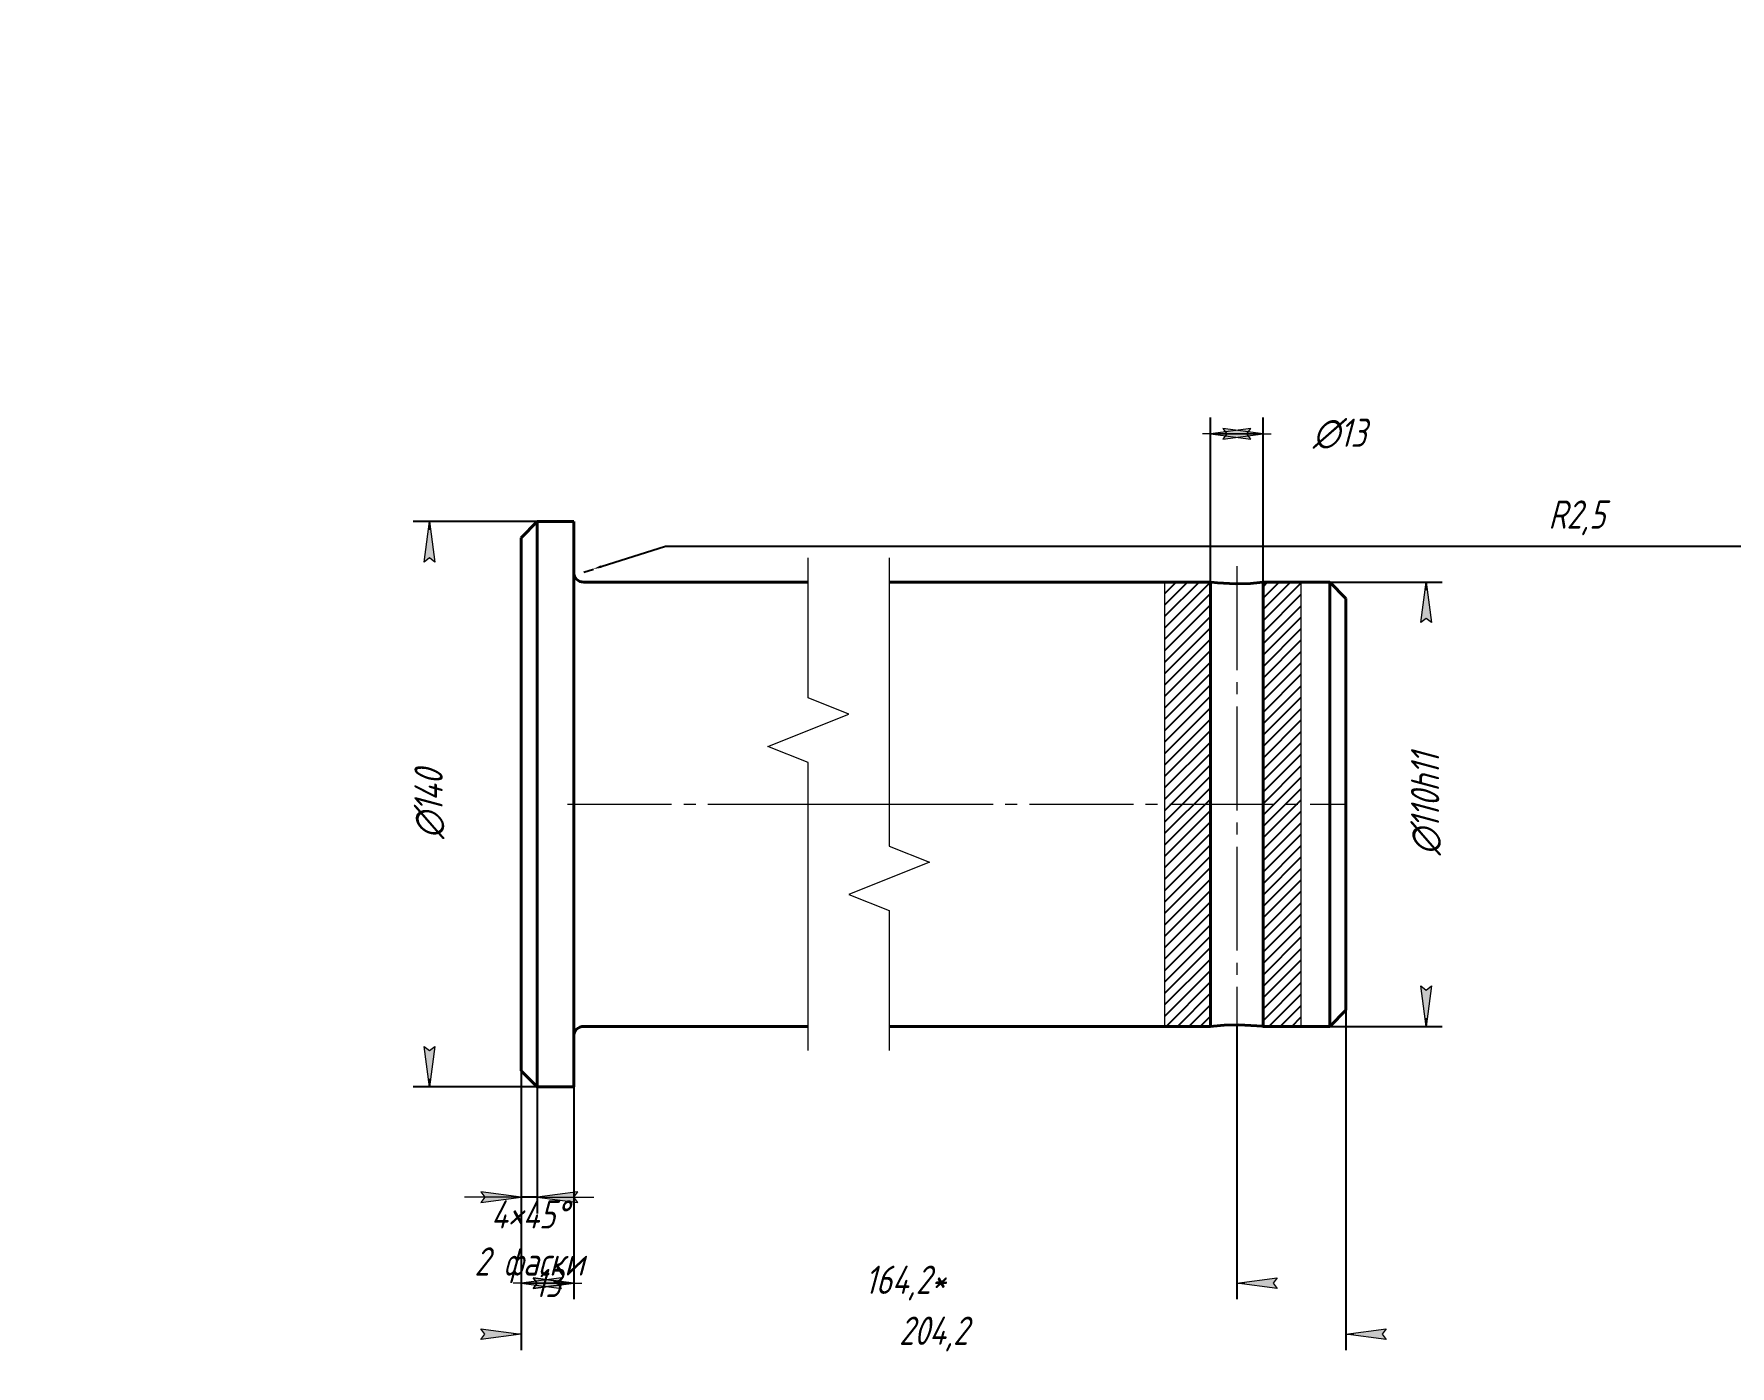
# Model space of a CAD drawing. Header units: millimetres. Extents: x 0 to 210, y 0 to 297.
# Drawn here: x 0 to 210, y 132 to 297 of the extents above; entities that cross this region are included whole.
import ezdxf

# ---------------------------------------------------------------- set-up
doc = ezdxf.new("R2010")
doc.units = ezdxf.units.MM
for name, pattern in [('K5LT_AXLED', [17.375, 12.875, -1.5, 1.5, -1.5]), ('K5LT_BASIC', [0]), ('K5LT_THIN', [0]), ('K5LT_THIN_INCLUDED_TO_HATCHING', [0])]:
    doc.linetypes.add(name, pattern=pattern)
doc.layers.add('Системный слой', color=7, linetype='Continuous')
doc.styles.add('KDIMTEXTSTYLE', font='GOST_AU.SHX', dxfattribs={"width": 0.96, "oblique": 15, "height": 5})
doc.dimstyles.new('KDIMSTYLE (0.50)', dxfattribs={"dimtxt": 5, "dimasz": 1, "dimexe": 2, "dimexo": 0.0625, "dimgap": 1, "dimtad": 1, "dimlfac": 2, "dimtxsty": 'KDIMTEXTSTYLE', "dimsah": 1, "dimcen": 0.09, "dimdle": 1, "dimadec": 0, "dimazin": 0, "dimtfac": 0.667, "dimtmove": 0, "dimatfit": 3, "dimfxl": 1, "dimtvp": 1, "dimtolj": 1, "dimtzin": 0, "dimarcsym": 0})

# ---------------------------------------------------------------- blocks, each defined once
blk = doc.blocks.new('U20')
at = {"layer": 'Системный слой', "color": 150, "linetype": 'K5LT_BASIC', "lineweight": 40, "true_color": 0x0080ff}
for p, q in [((68.07675080479612, 174.1075652322218), (95.8761670190238, 174.1075652322218)), ((105.8761670224601, 174.1075652322218), (140.027786618934, 174.1075652322218)), ((156.8551908933012, 174.1075652322212), (160.4283422808412, 174.1075652322218))]:
    blk.add_line(p, q, dxfattribs=at)
blk = doc.blocks.new('U21')
at = {"layer": 'Системный слой', "color": 150, "linetype": 'K5LT_BASIC', "lineweight": 40, "true_color": 0x0080ff}
for p, q in [((68.07675080479612, 229.1075652322218), (95.8761670190238, 229.1075652322218)), ((105.8761670224601, 229.1075652322218), (140.027786618934, 229.1075652322218)), ((156.8551908933012, 229.1075652334293), (160.4283422808412, 229.1075652322218))]:
    blk.add_line(p, q, dxfattribs=at)
blk = doc.blocks.new('U22')
at = {"layer": 'Системный слой', "color": 7, "linetype": 'K5LT_THIN_INCLUDED_TO_HATCHING', "lineweight": 18}
for p, q in [((140.027786618934, 174.1075652322218), (140.027786618934, 229.1075652322218)), ((156.8551908933012, 229.1075652334292), (156.8551908933012, 174.1075652322218))]:
    blk.add_line(p, q, dxfattribs=at)
blk = doc.blocks.new('U23')
at = {"layer": 'Системный слой', "color": 150, "linetype": 'K5LT_BASIC', "lineweight": 40, "true_color": 0x0080ff}
for p, q in [((145.6783422808412, 174.1075652322218), (146.0608319835635, 174.1501417943253)), ((146.0608319835635, 174.1501417943253), (147.3603360035657, 174.2553024209738)), ((147.3603360035657, 174.2553024209738), (149.1768323840511, 174.2991527621876)), ((149.1768323840511, 174.2991527621876), (151.3890466774444, 174.1896411951997)), ((151.3890466774444, 174.1896411951997), (152.1262532531111, 174.1136732407993)), ((152.1262532531111, 174.1136732407993), (152.1783422808412, 174.1075652322204))]:
    blk.add_line(p, q, dxfattribs=at)
blk = doc.blocks.new('U24')
at = {"layer": 'Системный слой', "color": 150, "linetype": 'K5LT_BASIC', "lineweight": 40, "true_color": 0x0080ff}
for p, q in [((145.7711832197435, 229.0967465843397), (145.6783422807505, 229.1075652322218)), ((146.5188429128333, 229.0209412672827), (145.7711832197435, 229.0967465843397)), ((148.7748069722196, 228.9152770963684), (146.5188429128333, 229.0209412672827)), ((150.6141640855291, 228.9668323124152), (148.7748069722196, 228.9152770963684)), ((151.7763806479149, 229.062961803184), (150.6141640855291, 228.9668323124152)), ((152.1783422808412, 229.1075652350097), (151.7763806479149, 229.062961803184))]:
    blk.add_line(p, q, dxfattribs=at)
blk = doc.blocks.new('U25')
at = {"layer": 'Системный слой', "color": 30, "linetype": 'K5LT_AXLED', "lineweight": 18, "true_color": 0xff8000}
for p, q in [((66.07675080479612, 201.6075652322218), (95.8761670190238, 201.6075652322218)), ((95.8761670190238, 201.6075652322218), (105.8761670224601, 201.6075652322218)), ((105.8761670224601, 201.6075652322218), (162.4283422808412, 201.6075652322218))]:
    blk.add_line(p, q, dxfattribs=at)
blk = doc.blocks.new('KDIMARROW_02')
at = {"layer": 'Системный слой'}
blk.add_hatch(color=0, dxfattribs=at).paths.add_polyline_path([(4.5, -5.51091059616309e-16), (5, 0.6582624912261956), (0, 0), (5, -0.658262491226197)])
at = {"layer": 'Системный слой', "color": 0, "linetype": 'K5LT_THIN', "lineweight": 18}
for p, q in [((0, 0), (-1, 0)), ((5, 0.6582624912261956), (0, 0)), ((0, 0), (5, -0.658262491226197)), ((0, 0), (7, -8.572527594031472e-16)), ((4.5, -5.51091059616309e-16), (5, 0.6582624912261956)), ((5, -0.658262491226197), (4.5, -5.51091059616309e-16))]:
    blk.add_line(p, q, dxfattribs=at)
blk = doc.blocks.new('KDIMARROW_01')
at = {"layer": 'Системный слой'}
blk.add_hatch(color=0, dxfattribs=at).paths.add_polyline_path([(0, 0), (-5, 0.658262491226197), (-4.5, 5.51091059616309e-16), (-5, -0.6582624912261956)])
at = {"layer": 'Системный слой', "color": 0, "linetype": 'K5LT_THIN', "lineweight": 18}
for p, q in [((-4.5, 5.51091059616309e-16), (-5, 0.658262491226197)), ((-5, 0.658262491226197), (0, 0)), ((0, 0), (-5, -0.6582624912261956)), ((-5, -0.6582624912261956), (-4.5, 5.51091059616309e-16)), ((0, 0), (-1, 0))]:
    blk.add_line(p, q, dxfattribs=at)
blk = doc.blocks.new('U29')
at = {"layer": 'Системный слой', "color": 7, "linetype": 'K5LT_THIN_INCLUDED_TO_HATCHING', "lineweight": 18}
for p, q in [((95.8761670190238, 214.7742318988884), (95.8761670190238, 232.1075652322218)), ((100.8761670190238, 212.7742318988884), (95.8761670190238, 214.7742318988884)), ((90.8761670190238, 208.7742318988884), (100.8761670190238, 212.7742318988884)), ((95.8761670190238, 206.7742318988884), (90.8761670190238, 208.7742318988884)), ((95.8761670190238, 171.1075652284965), (95.8761670190238, 206.7742318988884))]:
    blk.add_line(p, q, dxfattribs=at)
blk = doc.blocks.new('U30')
at = {"layer": 'Системный слой', "color": 7, "linetype": 'K5LT_THIN_INCLUDED_TO_HATCHING', "lineweight": 18}
for p, q in [((105.8761670224601, 232.107565235947), (105.8761670224601, 196.4408985655551)), ((105.8761670224601, 196.4408985655551), (110.8761670224601, 194.4408985655551)), ((110.8761670224601, 194.4408985655551), (100.8761670224601, 190.4408985655551)), ((100.8761670224601, 190.4408985655551), (105.8761670224601, 188.4408985655551)), ((105.8761670224601, 188.4408985655551), (105.8761670224601, 171.1075652322218))]:
    blk.add_line(p, q, dxfattribs=at)

msp = doc.modelspace()

# ---------------------------------------------------------------- hatches: boundary and pattern name
at = {"layer": 'Системный слой'}
h = msp.add_hatch(dxfattribs=at)
h.set_pattern_fill('', angle=45, style=0, pattern_type=0)
h.set_pattern_definition([(45, (0, 0), (-0.7071067811865476, 0.7071067811865476), [])])
h.paths.add_polyline_path([(145.6783422808412, 229.1075652322218), (140.027786618934, 229.1075652322218), (140.027786618934, 174.1075652322218), (145.6783422808412, 174.1075652322218)])
h.paths.add_polyline_path([(156.8551908933012, 229.1075652322218), (152.1783422808412, 229.1075652350097), (152.1783422808412, 174.1075652322218), (156.8551908933012, 174.1075652322218)])

# ---------------------------------------------------------------- linework, layer by layer
at = {"layer": 'Системный слой', "color": 150, "linetype": 'K5LT_BASIC', "lineweight": 40, "true_color": 0x0080ff}
for p, q in [((62.32675080479613, 236.6075652322218), (60.32675080479613, 234.6075652322218)), ((62.32675080479613, 236.6075652322218), (66.82675080479612, 236.6075652322218)), ((62.32675080479613, 236.6075652322218), (62.32675080479613, 166.6075652322218)), ((66.82675080479612, 236.6075652322218), (66.82675080479612, 166.6075652322218)), ((60.32675080479613, 234.6075652322218), (60.32675080479613, 168.6075652322218)), ((140.027786618934, 229.1075652322218), (145.6783422807505, 229.1075652322218)), ((145.6783422807505, 229.1075652322218), (145.6783422808412, 174.1075652322218)), ((152.1783422808412, 229.1075652350097), (152.1783422808412, 174.1075652322204)), ((152.1783422808412, 229.1075652350097), (156.8551908933012, 229.1075652322218)), ((160.4283422808412, 229.1075652322218), (160.4283422808412, 174.1075652322218)), ((162.4283422808412, 227.1075652322218), (160.4283422808412, 229.1075652322218)), ((162.4283422808412, 227.1075652322218), (162.4283422808412, 176.1075652322218)), ((162.4283422808412, 176.1075652322218), (160.4283422808412, 174.1075652322218)), ((140.027786618934, 174.1075652322218), (145.6783422808412, 174.1075652322218)), ((152.1783422808412, 174.1075652322204), (156.8551908933012, 174.1075652322218)), ((62.32675080479613, 166.6075652322218), (60.32675080479613, 168.6075652322218)), ((62.32675080479613, 166.6075652322218), (66.82675080479612, 166.6075652322218))]:
    msp.add_line(p, q, dxfattribs=at)
at = {"layer": 'Системный слой', "color": 30, "linetype": 'K5LT_AXLED', "lineweight": 18, "true_color": 0xff8000}
msp.add_line((148.9283422807958, 231.1075652336157), (148.9283422807958, 172.1075652322211), dxfattribs=at)
at = {"layer": 'Системный слой', "color": 150, "linetype": 'K5LT_BASIC', "lineweight": 40, "true_color": 0x0080ff}
for centre, start, end in [((68.07675080479612, 230.3575652322218), 180, 270), ((68.07675080479612, 172.8575652322218), 90, 180)]:
    msp.add_arc(centre, 1.25, start, end, dxfattribs=at)

# ---------------------------------------------------------------- block references
at = {"layer": 'Системный слой'}
for name in ['U29', 'U30', 'U21', 'U22', 'U24', 'U25', 'U20', 'U23']:
    msp.add_blockref(name, (0, 0), dxfattribs=at)

# ---------------------------------------------------------------- dimensions: what is measured, and where the dimension line sits
at = {"layer": 'Системный слой', "color": 7}
for base, p1, p2, location, override in [((145.6783422807202, 247.495617191321), (152.1783422808412, 229.1075652350097), (145.6783422807505, 229.1075652322218), (161.644769015805, 247.4956171913473), {"dimexo": 0, "dimpost": '\\H3.5;\\W0.965;\\Q15;∅<>', "dimblk1": 'KDIMARROW_02', "dimblk2": 'KDIMARROW_02', "dimse1": 0, "dimse2": 0, "dimclrt": 7, "dimtolj": 1}), ((60.32675080479612, 136.0104960824005), (162.4283422808412, 176.1075652322218), (60.32675080479612, 169.5131603586887), (111.3775465428186, 136.0104960824005), {"dimexo": 0, "dimpost": '\\H3.5;\\W0.965;\\Q15;<>', "dimblk1": 'KDIMARROW_01', "dimblk2": 'KDIMARROW_01', "dimse1": 0, "dimse2": 0, "dimclrt": 7, "dimtolj": 1}), ((66.82675080479612, 142.3219003321448), (148.9283422807958, 174.1075652322211), (66.82675080479612, 166.6075652322218), (107.877546542796, 142.3219003321448), {"dimexo": 0, "dimpost": '\\H3.5;\\W0.965;\\Q15;<>\\H3.5;\\W0.965;\\Q15;\\Q15;*', "dimblk1": 'KDIMARROW_01', "dimblk2": 'KDIMARROW_01', "dimse1": 0, "dimse2": 0, "dimclrt": 7, "dimtolj": 1}), ((60.32675080479612, 142.3219003321448), (66.82675080479612, 166.6075652322218), (60.32675080479612, 168.6075652322218), (63.57675080479612, 142.3219003321448), {"dimexo": 0, "dimpost": '\\H3.5;\\W0.965;\\Q15;<>', "dimblk1": 'KDIMARROW_02', "dimblk2": 'KDIMARROW_02', "dimse1": 0, "dimse2": 0, "dimclrt": 7, "dimtolj": 1})]:
    msp.add_linear_dim(base=base, p1=p1, p2=p2, location=location, dimstyle='KDIMSTYLE (0.50)', override=override, dxfattribs=at).render()
msp.add_radius_dim(center=(68.07675080479612, 230.3575652322218), radius=1.2500000000000153, location=(78.21243763721498, 233.5773367272466), text='\\H3.5;\\W0.965;\\Q15;R\\H3.5;\\W0.965;\\Q15;\\Q15;2,5', dimstyle='KDIMSTYLE (0.50)', override={"dimtih": 1, "dimtoh": 1, "dimblk2": 'KDIMARROW_01', "dimclrt": 7, "dimtmove": 1, "dimtolj": 1}, dxfattribs=at).render()
for base, p1, p2, location, override in [((48.9743557471179, 236.6075652322218), (66.82675080479612, 166.6075652322218), (66.82675080479612, 236.6075652322218), (48.9743557471179, 201.6075652322218), {"dimexo": 0, "dimpost": '\\H3.5;\\W0.965;\\Q15;∅<>', "dimblk1": 'KDIMARROW_01', "dimblk2": 'KDIMARROW_01', "dimse1": 0, "dimse2": 0, "dimclrt": 7, "dimtolj": 1}), ((172.35598803053, 229.1075652322218), (156.8551908933012, 174.1075652322218), (156.8551908933012, 229.1075652322218), (172.35598803053, 201.6075652322218), {"dimexo": 0, "dimpost": '\\H3.5;\\W0.965;\\Q15;∅<>\\H3.5;\\W0.965;\\Q15;\\Q15;h11', "dimblk1": 'KDIMARROW_01', "dimblk2": 'KDIMARROW_01', "dimse1": 0, "dimse2": 0, "dimclrt": 7, "dimtolj": 1})]:
    msp.add_linear_dim(base=base, p1=p1, p2=p2, angle=90, location=location, dimstyle='KDIMSTYLE (0.50)', override=override, dxfattribs=at).render()
msp.add_linear_dim(base=(60.32675080479612, 152.9439303519701), p1=(62.32675080479612, 166.6075652322218), p2=(60.32675080479612, 169.5131603586887), dimstyle='KDIMSTYLE (0.50)', override={"dimexo": 0, "dimpost": '\\H3.5;\\W0.965;\\Q15;<>\\H3.5;\\W0.965;\\Q15;\\Q15;\\Q15;×\\Q15;45\\Q15;°\\Q15;\\X\\H3.5;\\W0.965;\\Q15;\\Q15;2 фаски', "dimblk1": 'KDIMARROW_02', "dimblk2": 'KDIMARROW_02', "dimse1": 0, "dimse2": 0, "dimclrt": 7, "dimtolj": 1}, dxfattribs=at).render()

doc.saveas('drawing.dxf')
